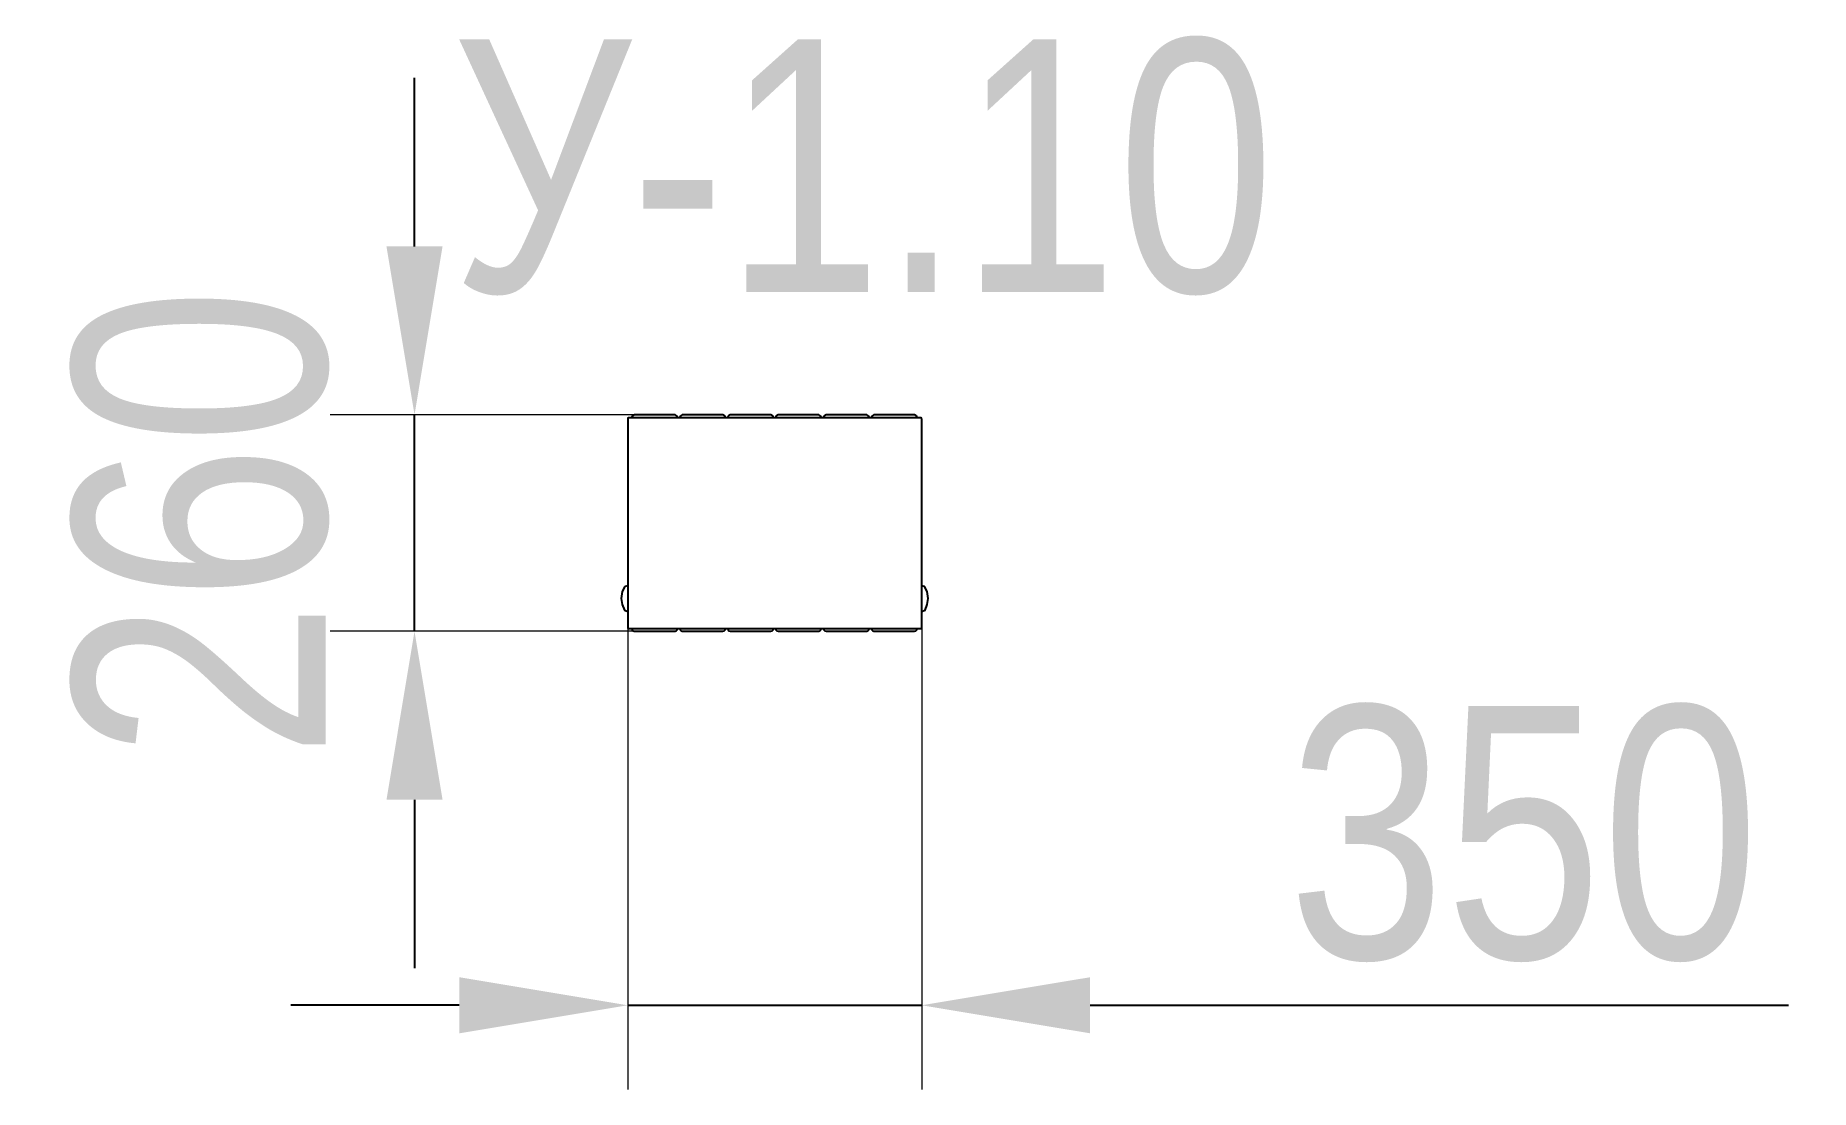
# Model space of a CAD drawing. Header units: millimetres. Extents: x -831 to 1277, y -632 to 620.
import ezdxf

# ---------------------------------------------------------------- set-up
doc = ezdxf.new("R2010")
doc.units = ezdxf.units.MM
doc.layers.add('DIKOM_АРТИКУЛ', color=7, linetype='Continuous')
doc.layers.add('DIKOM_РАЗМЕР_ОБЪЕКТА', color=7, linetype='Continuous')
doc.styles.add('style1', font='arialbd.ttf', dxfattribs={"width": 0.8})
doc.dimstyles.new('1-50', dxfattribs={"dimtxt": 300, "dimasz": 200, "dimexe": 100, "dimexo": 0, "dimgap": 100, "dimtad": 1, "dimtxsty": 'style1', "dimcen": 200, "dimclrd": 7, "dimclre": 7, "dimclrt": 7, "dimadec": 1, "dimazin": 2, "dimtfac": 1, "dimtmove": 0, "dimatfit": 2, "dimfxl": 0, "dimlwd": 25, "dimlwe": 18, "dimarcsym": 0})

# ---------------------------------------------------------------- blocks, each defined once
blk = doc.blocks.new('*D66')
at = {"layer": 'Defpoints', "color": 0, "transparency": 16777216}
for p in [(-127.7, -14), (221.3, -14), (221.3, -531.5)]:
    blk.add_point(p, dxfattribs=at)
at = {"layer": 'DIKOM_РАЗМЕР_ОБЪЕКТА', "color": 7, "lineweight": 18, "transparency": 16777216}
for p, q in [((-127.7, -14), (-127.7, -631.5)), ((221.3, -14), (221.3, -631.5))]:
    blk.add_line(p, q, dxfattribs=at)
at = {"layer": 'DIKOM_РАЗМЕР_ОБЪЕКТА', "color": 7, "lineweight": 25, "transparency": 16777216}
for p, q in [((-327.7, -531.5), (-527.7, -531.5)), ((-127.7, -531.5), (221.3, -531.5)), ((421.3, -531.5), (1250.6, -531.5))]:
    blk.add_line(p, q, dxfattribs=at)
at = {"layer": 'DIKOM_РАЗМЕР_ОБЪЕКТА', "color": 7, "transparency": 16777216}
for points in [[(-327.7, -498.2), (-327.7, -564.8), (-127.7, -531.5)], [(421.3, -498.2), (421.3, -564.8), (221.3, -531.5)]]:
    blk.add_solid(points, dxfattribs=at)
at = {"layer": 'DIKOM_РАЗМЕР_ОБЪЕКТА', "color": 7, "transparency": 16777216, "insert": (935.9, -328.2), "char_height": 300, "attachment_point": 5, "style": 'style1'}
blk.add_mtext('{\\fArial|b0|i0|c204|p34;350}', dxfattribs=at)
blk = doc.blocks.new('*D67')
at = {"layer": 'Defpoints', "color": 0, "transparency": 16777216}
for p in [(-380.9, 169.6), (-95.7, 169.6), (-95.7, -87.5)]:
    blk.add_point(p, dxfattribs=at)
at = {"layer": 'DIKOM_РАЗМЕР_ОБЪЕКТА', "color": 7, "lineweight": 25, "transparency": 16777216}
for p, q in [((-380.9, 369.6), (-380.9, 569.6)), ((-380.9, -87.5), (-380.9, 169.6)), ((-380.9, -287.5), (-380.9, -487.5))]:
    blk.add_line(p, q, dxfattribs=at)
at = {"layer": 'DIKOM_РАЗМЕР_ОБЪЕКТА', "color": 7, "lineweight": 18, "transparency": 16777216}
for p, q in [((-95.7, 169.6), (-480.9, 169.6)), ((-95.7, -87.5), (-480.9, -87.5))]:
    blk.add_line(p, q, dxfattribs=at)
at = {"layer": 'DIKOM_РАЗМЕР_ОБЪЕКТА', "color": 7, "transparency": 16777216}
for points in [[(-414.2, 369.6), (-347.6, 369.6), (-380.9, 169.6)], [(-414.2, -287.5), (-347.6, -287.5), (-380.9, -87.5)]]:
    blk.add_solid(points, dxfattribs=at)
at = {"layer": 'DIKOM_РАЗМЕР_ОБЪЕКТА', "color": 7, "transparency": 16777216, "insert": (-634.1, 41), "char_height": 300, "attachment_point": 5, "rotation": 90, "style": 'style1'}
blk.add_mtext('{\\fArial|b0|i0|c204|p34;260}', dxfattribs=at)

msp = doc.modelspace()

# ---------------------------------------------------------------- linework, layer by layer
for points in [[(-68.379, 166.03, 0), (-68.379, 166.382, 0), (-69.023, 167.808, 0), (-70.137, 168.916, 0), (-71.562, 169.565, 0), (-119.902, 169.565, 0), (-121.328, 168.916, 0), (-122.432, 167.808, 0), (-123.086, 166.382, 0), (-123.086, 166.03, 0)], [(-11.475, 166.03, 0), (-11.475, 166.382, 0), (-12.129, 167.808, 0), (-13.232, 168.916, 0), (-14.658, 169.565, 0), (-62.998, 169.565, 0), (-64.424, 168.916, 0), (-65.537, 167.808, 0), (-66.191, 166.382, 0), (-66.191, 166.03, 0)], [(45.42, 166.03, 0), (45.42, 166.382, 0), (44.775, 167.808, 0), (43.662, 168.916, 0), (42.236, 169.565, 0), (-6.104, 169.565, 0), (-7.529, 168.916, 0), (-8.643, 167.808, 0), (-9.287, 166.382, 0), (-9.287, 166.03, 0)], [(102.324, 166.03, 0), (102.324, 166.382, 0), (101.67, 167.808, 0), (100.557, 168.916, 0), (99.131, 169.565, 0), (50.791, 169.565, 0), (49.365, 168.916, 0), (48.262, 167.808, 0), (47.607, 166.382, 0), (47.607, 166.03, 0)], [(159.219, 166.03, 0), (159.219, 166.382, 0), (158.564, 167.808, 0), (157.461, 168.916, 0), (156.035, 169.565, 0), (107.695, 169.565, 0), (106.27, 168.916, 0), (105.156, 167.808, 0), (104.512, 166.382, 0), (104.512, 166.03, 0)], [(216.113, 166.03, 0), (216.113, 166.382, 0), (215.469, 167.808, 0), (214.355, 168.916, 0), (212.93, 169.565, 0), (164.59, 169.565, 0), (163.164, 168.916, 0), (162.061, 167.808, 0), (161.406, 166.382, 0), (161.406, 166.03, 0)], [(-71.514, 166.03, 0), (-126.709, 166.03, 0), (-127.422, 165.737, 0), (-127.715, 165.029, 0), (-127.715, -82.969, 0), (-127.422, -83.677, 0), (-126.709, -83.97, 0)], [(215.674, 166.03, 0), (-122.1, 166.03, 0)], [(156.514, -83.97, 0), (220.283, -83.97, 0), (220.996, -83.677, 0), (221.289, -82.969, 0), (221.289, 165.029, 0), (220.996, 165.737, 0), (220.283, 166.03, 0), (156.514, 166.03, 0)], [(-131.084, -34.238, 0), (-134.229, -40.186, 0), (-135.391, -48.667, 0), (-134.229, -55.527, 0), (-131.699, -62.393, 0), (-127.715, -63.966, 0)], [(-127.715, -33.353, 0), (-131.084, -34.238, 0)], [(221.152, -64.009, 0), (225.244, -62.393, 0), (227.773, -55.527, 0), (228.945, -48.667, 0), (227.773, -40.186, 0)], [(227.773, -40.186, 0), (224.639, -34.238, 0), (221.289, -33.361, 0)], [(-126.709, -83.97, 0), (-71.514, -83.97, 0)], [(-123.711, -83.97, 0), (-123.711, -83.97, 0), (-119.414, -83.97, 0), (-110.693, -83.97, 0), (-99.209, -83.97, 0), (-85.742, -83.97, 0), (-70.654, -83.97, 0), (-54.16, -83.97, 0), (-36.377, -83.97, 0), (-17.354, -83.97, 0), (2.852, -83.97, 0), (24.15, -83.97, 0), (46.787, -83.97, 0), (69.424, -83.97, 0), (90.723, -83.97, 0), (110.928, -83.97, 0), (129.951, -83.97, 0), (147.734, -83.97, 0), (164.229, -83.97, 0), (179.316, -83.97, 0), (192.783, -83.97, 0), (204.268, -83.97, 0), (212.988, -83.97, 0), (216.113, -83.97, 0)], [(-123.086, -83.97, 0), (-123.086, -84.316, 0), (-122.432, -85.742, 0), (-121.328, -86.851, 0), (-119.902, -87.5, 0), (-71.562, -87.5, 0), (-70.137, -86.851, 0), (-69.023, -85.742, 0), (-68.379, -84.316, 0), (-68.379, -83.97, 0)], [(-122.1, -83.97, 0), (215.674, -83.97, 0)], [(-66.191, -83.97, 0), (-66.191, -84.316, 0), (-65.537, -85.742, 0), (-64.424, -86.851, 0), (-62.998, -87.5, 0), (-14.658, -87.5, 0), (-13.232, -86.851, 0), (-12.129, -85.742, 0), (-11.475, -84.316, 0), (-11.475, -83.97, 0)], [(-9.287, -83.97, 0), (-9.287, -84.316, 0), (-8.643, -85.742, 0), (-7.529, -86.851, 0), (-6.104, -87.5, 0), (42.236, -87.5, 0), (43.662, -86.851, 0), (44.775, -85.742, 0), (45.42, -84.316, 0), (45.42, -83.97, 0)], [(47.607, -83.97, 0), (47.607, -84.316, 0), (48.262, -85.742, 0), (49.365, -86.851, 0), (50.791, -87.5, 0), (99.131, -87.5, 0), (100.557, -86.851, 0), (101.67, -85.742, 0), (102.324, -84.316, 0), (102.324, -83.97, 0)], [(104.512, -83.97, 0), (104.512, -84.316, 0), (105.156, -85.742, 0), (106.27, -86.851, 0), (107.695, -87.5, 0), (156.035, -87.5, 0), (157.461, -86.851, 0), (158.564, -85.742, 0), (159.219, -84.316, 0), (159.219, -83.97, 0)], [(161.406, -83.97, 0), (161.406, -84.316, 0), (162.061, -85.742, 0), (163.164, -86.851, 0), (164.59, -87.5, 0), (212.93, -87.5, 0), (214.355, -86.851, 0), (215.469, -85.742, 0), (216.113, -84.316, 0), (216.113, -83.97, 0)]]:
    msp.add_polyline3d(points)

# ---------------------------------------------------------------- texts
at = {"layer": 'DIKOM_АРТИКУЛ', "insert": (-336.942, 615.478), "char_height": 300, "width": 1373.12348, "attachment_point": 1, "style": 'style1'}
msp.add_mtext('{\\fArial|b0|i0|c204|p34;У-1.10}', dxfattribs=at)

# ---------------------------------------------------------------- dimensions: what is measured, and where the dimension line sits
at = {"layer": 'DIKOM_РАЗМЕР_ОБЪЕКТА'}
dim = msp.add_linear_dim(base=(-380.891, 169.565), p1=(-95.732, -87.5), p2=(-95.732, 169.565), angle=90, text='{\\fArial|b0|i0|c204|p34;260}', dimstyle='1-50', dxfattribs=at)
dim.commit()
dim.dimension.update_dxf_attribs({"geometry": '*D67', "text_midpoint": (-380.891, 41.033), "dimtype": 160})
dim = msp.add_linear_dim(base=(221.289, -531.5), p1=(-127.715, -14), p2=(221.289, -14), text='{\\fArial|b0|i0|c204|p34;350}', dimstyle='1-50', override={"dimexe": 100, "dimexo": 0, "dimgap": 50, "dimfxl": 0.5}, dxfattribs=at)
dim.commit()
dim.dimension.update_dxf_attribs({"geometry": '*D66', "text_midpoint": (935.928, -531.5), "dimtype": 160})

doc.saveas('drawing.dxf')
